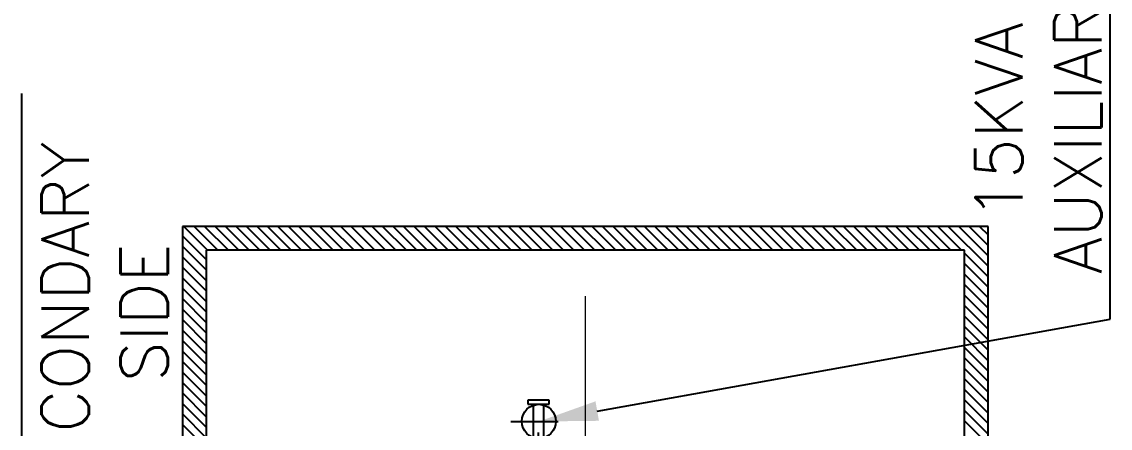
# Model space of a CAD drawing. Header units: metres. Extents: x 529718 to 530172, y 2673462 to 2673812.
# Drawn here: x 529939.648 to 529941.945, y 2673635.827 to 2673636.684 of the extents above; entities that cross this region are included whole.
import ezdxf

# ---------------------------------------------------------------- set-up
doc = ezdxf.new("R2010")
doc.units = ezdxf.units.M
doc.linetypes.add('CENTER2', pattern=[1.125, 0.75, -0.125, 0.125, -0.125])
doc.linetypes.add('PDF_IMPORT', pattern=[1, 0.8, -0.2])
doc.layers.add('IDT', color=7, linetype='Continuous')
doc.styles.add('RomanS', font='romans.shx')

# ---------------------------------------------------------------- blocks, each defined once
blk = doc.blocks.new('IDT')
at = {"layer": 'IDT', "color": 7, "ltscale": 0.1}
for p, q in [((26.1561, 22.1108), (26.1561, 20.4105)), ((27.8558, 20.4105), (27.8558, 22.1108)), ((26.1561, 20.4105), (27.8558, 20.4105))]:
    blk.add_line(p, q, dxfattribs=at)
at = {"layer": 'IDT', "color": 8, "ltscale": 0.1}
for p, q in [((26.1561, 22.1108), (26.1561, 20.4105)), ((27.8558, 20.4105), (27.8558, 22.1108)), ((26.1561, 20.4105), (27.8558, 20.4105))]:
    blk.add_line(p, q, dxfattribs=at)
at = {"layer": 'IDT', "color": 7}
for p, q in [((26.2061, 22.0608), (26.2061, 20.4605)), ((27.8058, 20.4605), (27.8058, 22.0608)), ((26.2061, 20.4605), (27.8058, 20.4605))]:
    blk.add_line(p, q, dxfattribs=at)
at = {"layer": 'IDT', "color": 8}
for p, q in [((26.2061, 22.0608), (26.2061, 20.4605)), ((27.8058, 20.4605), (27.8058, 22.0608)), ((28.195, 21.0153), (28.195, 20.1306)), ((26.9808, 20.7997), (25.8984, 20.6063)), ((25.8984, 20.6063), (25.8984, 19.5965)), ((26.2061, 20.4605), (27.8058, 20.4605))]:
    blk.add_line(p, q, dxfattribs=at)
at = {"layer": 'IDT', "color": 253, "linetype": 'CENTER2', "lineweight": 5, "ltscale": 0.5}
blk.add_line((27.006, 20.5579), (27.006, 21.8549), dxfattribs=at)
at = {"layer": 'IDT', "color": 0, "linetype": 'PDF_IMPORT', "lineweight": 25, "ltscale": 0.078334}
blk.add_line((27.1045, 20.9451), (27.1045, 20.7493), dxfattribs=at)
at = {"layer": 'IDT', "color": 8, "linetype": 'Continuous'}
for p, q in [((27.8558, 20.8279), (27.8058, 20.8779)), ((26.2061, 20.8203), (26.1561, 20.8703)), ((27.8558, 20.8058), (27.8058, 20.8558)), ((26.2061, 20.7982), (26.1561, 20.8482)), ((27.8558, 20.7837), (27.8058, 20.8337)), ((26.2061, 20.7761), (26.1561, 20.8261)), ((27.8558, 20.7616), (27.8058, 20.8116)), ((26.2061, 20.754), (26.1561, 20.804)), ((27.8558, 20.7395), (27.8058, 20.7895)), ((26.2061, 20.7319), (26.1561, 20.7819)), ((27.8558, 20.7174), (27.8058, 20.7674)), ((26.2061, 20.7098), (26.1561, 20.7598)), ((27.8558, 20.6953), (27.8058, 20.7453)), ((26.2061, 20.6877), (26.1561, 20.7377)), ((26.2061, 20.6656), (26.1561, 20.7156)), ((27.8558, 20.6733), (27.8058, 20.7233)), ((26.2061, 20.6435), (26.1561, 20.6935)), ((27.8558, 20.6512), (27.8058, 20.7012)), ((26.2061, 20.6215), (26.1561, 20.6715)), ((27.8558, 20.6291), (27.8058, 20.6791)), ((26.2061, 20.5994), (26.1561, 20.6494)), ((27.8558, 20.607), (27.8058, 20.657)), ((26.2061, 20.5773), (26.1561, 20.6273)), ((27.8558, 20.5849), (27.8058, 20.6349)), ((26.2061, 20.5552), (26.1561, 20.6052)), ((27.8558, 20.5628), (27.8058, 20.6128)), ((26.2061, 20.5331), (26.1561, 20.5831)), ((27.8558, 20.5407), (27.8058, 20.5907)), ((26.2061, 20.511), (26.1561, 20.561)), ((27.8558, 20.5186), (27.8058, 20.5686)), ((26.2061, 20.4889), (26.1561, 20.5389)), ((27.8558, 20.4965), (27.8058, 20.5465)), ((26.2061, 20.4668), (26.1561, 20.5168)), ((27.8558, 20.4744), (27.8058, 20.5244)), ((26.2403, 20.4105), (26.1561, 20.4947)), ((27.8558, 20.4523), (27.8058, 20.5023)), ((26.2182, 20.4105), (26.1561, 20.4726)), ((27.8558, 20.4302), (27.8058, 20.4802)), ((26.1961, 20.4105), (26.1561, 20.4505)), ((26.2624, 20.4105), (26.2124, 20.4605)), ((26.2845, 20.4105), (26.2345, 20.4605)), ((26.3066, 20.4105), (26.2566, 20.4605)), ((26.3287, 20.4105), (26.2787, 20.4605)), ((26.3508, 20.4105), (26.3008, 20.4605)), ((26.3729, 20.4105), (26.3229, 20.4605)), ((26.395, 20.4105), (26.345, 20.4605)), ((26.4171, 20.4105), (26.3671, 20.4605)), ((26.4392, 20.4105), (26.3892, 20.4605)), ((26.4613, 20.4105), (26.4113, 20.4605)), ((26.4834, 20.4105), (26.4334, 20.4605)), ((26.5055, 20.4105), (26.4555, 20.4605)), ((26.5276, 20.4105), (26.4776, 20.4605)), ((26.5497, 20.4105), (26.4997, 20.4605)), ((26.5718, 20.4105), (26.5218, 20.4605)), ((26.5939, 20.4105), (26.5439, 20.4605)), ((26.616, 20.4105), (26.566, 20.4605)), ((26.6381, 20.4105), (26.5881, 20.4605)), ((26.6602, 20.4105), (26.6102, 20.4605)), ((26.6823, 20.4105), (26.6323, 20.4605)), ((26.7043, 20.4105), (26.6543, 20.4605)), ((26.7264, 20.4105), (26.6764, 20.4605)), ((26.7485, 20.4105), (26.6985, 20.4605)), ((26.7706, 20.4105), (26.7206, 20.4605)), ((26.7927, 20.4105), (26.7427, 20.4605)), ((26.8148, 20.4105), (26.7648, 20.4605)), ((26.8369, 20.4105), (26.7869, 20.4605)), ((26.859, 20.4105), (26.809, 20.4605)), ((26.8811, 20.4105), (26.8311, 20.4605)), ((26.9032, 20.4105), (26.8532, 20.4605)), ((26.9253, 20.4105), (26.8753, 20.4605)), ((26.9474, 20.4105), (26.8974, 20.4605)), ((26.9695, 20.4105), (26.9195, 20.4605)), ((26.9916, 20.4105), (26.9416, 20.4605)), ((27.0137, 20.4105), (26.9637, 20.4605)), ((27.0358, 20.4105), (26.9858, 20.4605)), ((27.0579, 20.4105), (27.0079, 20.4605)), ((27.08, 20.4105), (27.03, 20.4605)), ((27.1021, 20.4105), (27.0521, 20.4605)), ((27.1242, 20.4105), (27.0742, 20.4605)), ((27.1463, 20.4105), (27.0963, 20.4605)), ((27.1684, 20.4105), (27.1184, 20.4605)), ((27.1905, 20.4105), (27.1405, 20.4605)), ((27.2126, 20.4105), (27.1626, 20.4605)), ((27.2347, 20.4105), (27.1847, 20.4605)), ((27.2568, 20.4105), (27.2068, 20.4605)), ((27.2789, 20.4105), (27.2289, 20.4605)), ((27.301, 20.4105), (27.251, 20.4605)), ((27.3231, 20.4105), (27.2731, 20.4605)), ((27.3452, 20.4105), (27.2952, 20.4605)), ((27.3673, 20.4105), (27.3173, 20.4605)), ((27.3894, 20.4105), (27.3394, 20.4605)), ((27.4115, 20.4105), (27.3615, 20.4605)), ((27.4336, 20.4105), (27.3836, 20.4605)), ((27.4556, 20.4105), (27.4056, 20.4605)), ((27.4777, 20.4105), (27.4277, 20.4605)), ((27.4998, 20.4105), (27.4498, 20.4605)), ((27.5219, 20.4105), (27.4719, 20.4605)), ((27.544, 20.4105), (27.494, 20.4605)), ((27.5661, 20.4105), (27.5161, 20.4605)), ((27.5882, 20.4105), (27.5382, 20.4605)), ((27.6103, 20.4105), (27.5603, 20.4605)), ((27.6324, 20.4105), (27.5824, 20.4605)), ((27.6545, 20.4105), (27.6045, 20.4605)), ((27.6766, 20.4105), (27.6266, 20.4605)), ((27.6987, 20.4105), (27.6487, 20.4605)), ((27.7208, 20.4105), (27.6708, 20.4605)), ((27.7429, 20.4105), (27.6929, 20.4605)), ((27.765, 20.4105), (27.715, 20.4605)), ((27.7871, 20.4105), (27.7371, 20.4605)), ((27.8092, 20.4105), (27.7592, 20.4605)), ((27.8313, 20.4105), (27.7813, 20.4605)), ((27.8534, 20.4105), (27.8034, 20.4605)), ((26.174, 20.4105), (26.1561, 20.4284))]:
    blk.add_line(p, q, dxfattribs=at)
at = {"layer": 'IDT', "color": 0, "linetype": 'PDF_IMPORT', "lineweight": 25, "ltscale": 0.051667}
for p, q in [((27.0935, 20.8572), (27.0935, 20.7855)), ((27.1155, 20.8572), (27.1155, 20.7855))]:
    blk.add_line(p, q, dxfattribs=at)
at = {"layer": 'IDT', "color": 0, "linetype": 'PDF_IMPORT', "lineweight": 25, "ltscale": 0.083333}
blk.add_line((27.1633, 20.8217), (27.0444, 20.8217), dxfattribs=at)
at = {"layer": 'IDT', "color": 0, "lineweight": 25}
for p, q in [((27.1271, 20.7855), (27.0825, 20.7855)), ((27.0825, 20.7855), (27.0825, 20.7764)), ((27.1226, 20.7855), (27.0871, 20.7855)), ((27.1271, 20.7764), (27.1271, 20.7855)), ((27.0825, 20.7764), (27.1271, 20.7764))]:
    blk.add_line(p, q, dxfattribs=at)
blk.add_circle((27.1041, 20.8215), 0.036, dxfattribs=at)
at = {"layer": 'IDT', "color": 8}
blk.add_solid([(26.9772, 20.8202), (27.1039, 20.8217), (26.9845, 20.7792)], dxfattribs=at)
at = {"layer": 'IDT', "color": 8, "style": 'RomanS'}
for s, p in [('SECONDARY', (28.0535, 21.0121)), ('SIDE', (27.8868, 20.7383)), ('AUXILIARY', (25.9167, 20.5105)), ('15KVA', (26.0834, 20.3963))]:
    blk.add_text(s, height=0.1, rotation=270, dxfattribs=at).set_placement(p)

msp = doc.modelspace()

# ---------------------------------------------------------------- block references
at = {"layer": 'IDT', "color": 8, "rotation": 180}
msp.add_blockref('IDT', (529967.8433, 2673656.663), dxfattribs=at)

doc.saveas('drawing.dxf')
